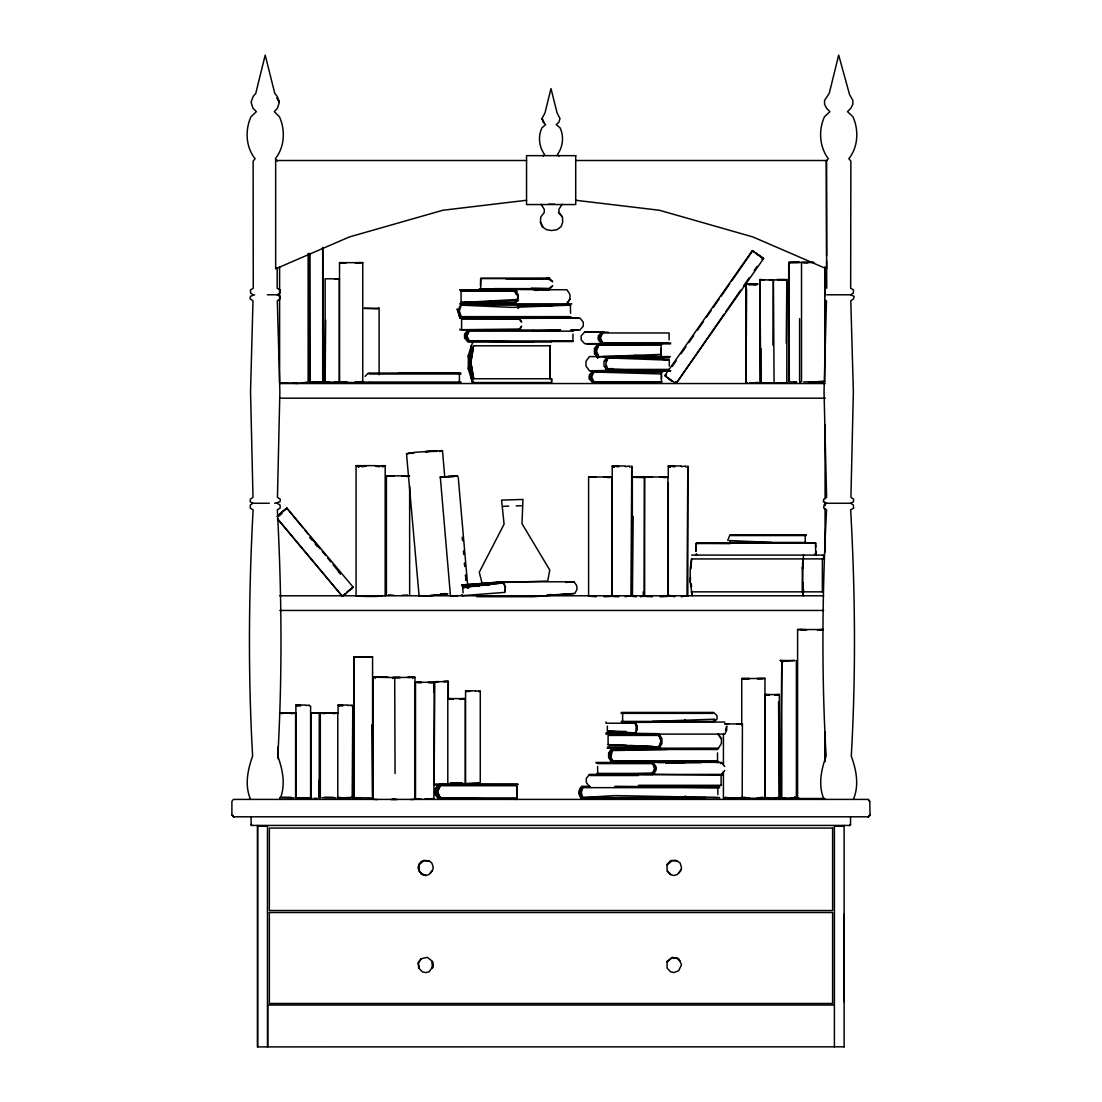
<?xml version="1.0" encoding="UTF-8"?>
<svg xmlns="http://www.w3.org/2000/svg" width="1102" height="1102" viewBox="0 0 1102 1102"><rect width="100%" height="100%" fill="white"/><g stroke="black" fill="none" stroke-linecap="round" stroke-linejoin="round"><path stroke-width="1.5" d="M310.612 706.024L310.612 797.944L300.805 798.289L295.901 797.944L295.901 705.073L297.278 706.01L297.278 705.06L300.805 705.514L298.463 705.845M322.693 381.939L309.634 382.311L309.634 253.364L309.924 382.339L324.208 382.174M338.08 712.884L338.08 705.073L339.457 706.01L339.457 705.06L342.984 705.514L340.642 705.845M362.159 596.182L356.07 595.948L356.07 465.678L358.797 466.986L358.797 465.664L365.768 466.284L361.58 466.711M360.574 381.815L355.009 382.174L362.751 381.526M373.137 798.757L373.137 677.262L387.821 677.207L373.137 677.262L373.137 799.267A17.839 2.287 0 0 0 377.38 799.584M375.217 678.488L375.217 677.248L393.097 677.578M388.593 476.174L394.158 476.092L386.416 475.857L386.416 595.245M407.464 595.039L401.899 595.328M409.641 594.749L409.641 486.092M596.347 596.774L588.606 596.058M590.782 477.276L596.347 477.194L588.606 476.959L588.606 596.347M614.048 465.994L614.048 467.317L614.048 465.994L618.732 466.614L612.216 466.008L612.216 596.292L618.732 596.761M633.471 477.276L643.251 477.607M646.833 477.276L652.398 477.194L644.656 476.959L644.656 596.347L652.398 596.774M594.488 348.576L596.127 353.301L598.744 356.69L661.076 356.69L661.076 345.188L662.137 343.865L598.73 345.188L597.876 343.865L594.488 348.576L594.488 353.301L597.876 358.026L594.488 350.959L598.634 343.865L639.38 344.416M670.112 465.994L670.112 467.317L670.112 465.994L674.796 466.614L668.28 466.008L668.28 477.648M741.729 678.639L764.953 678.391L764.953 797.779L757.212 797.986L762.777 797.269M743.905 679.039L749.47 678.557L741.729 678.391L741.729 725.061M746.605 289.33L745.999 381.581L745.999 283.889L758.038 283.889L747.128 283.875M761.248 280.197L764.636 279.77L759.912 279.632L759.912 382.931L774.086 382.931L773.425 280.156L759.912 279.632M762.777 678.708L757.212 678.612L764.953 678.391M817.298 629.779L823.359 629.573L797.6 629.517L797.6 798.509L824.875 798.509M803.689 262.731L807.862 262.827M822.56 381.595L803.689 381.926M844.118 1001.677L844.118 914.316M277.208 267.634L277.181 288.269L280.17 289.936L279.867 293.104L277.139 294.785L280.225 296.328L280.128 298.849L277.305 300.75L279.88 391.83L277.442 497.305L280.294 499.206L280.032 501.727L274.646 503.27M550.077 378.744L550.077 345.794M551.551 378.744L551.551 382.546L551.716 378.744M727.389 797.944L723.491 798.096L742.197 798.11L742.417 723.931L727.196 723.931M759.912 382.931L760.766 382.67L760.931 348.507M822.367 591.843L822.367 558.893M338.08 797.944L352.199 797.435L352.792 705.073L352.792 797.944M448.294 698.599L448.294 681.38L434.78 681.904L434.133 784.679L448.294 784.679M772.888 345.243L773.301 280.156M625.247 596.761L630.936 595.617L631.763 466.008L631.763 596.292M661.365 381.815L661.517 374.914M681.312 596.761L686.987 595.617L687.827 466.008L687.827 596.292M780.285 797.917L781.786 661.379L780.285 660.525L781.786 660.511M325.641 320.227L325.131 382.118L339.292 382.118L339.292 278.82L325.131 278.82L325.131 382.118L329.842 382.298L326.454 381.678M434.147 692.579L434.243 682.29L415.509 682.29L415.509 798.867L421.763 799.294M448.156 698.737L448.294 681.601L443.583 681.532L448.294 681.38M633.099 516.342L632.341 595.121L632.341 476.959L644.394 476.959L644.105 596.182L640.372 596.774M670.567 342.763L670.553 343.893L597.876 343.865M786.277 343.259L786.814 279.853L773.976 279.894M605.935 723.201L605.948 722.058M815.769 555.188L815.824 551.165M719.496 798.661L719.51 797.531M721.107 785.299L721.107 775.519M826.472 300.75L824.034 391.83L826.61 497.305L823.773 499.206L823.318 501.727L826.762 503.27L824.034 504.95L823.745 508.118L826.583 509.785C822.216 591.815 821.417 674.121 826.114 756.151C821.1 769.981 818.001 785.313 824.034 799.363M459.424 382.036L459.424 374.005M622.63 713.366L622.63 721.411M802.215 567.131L802.573 591.843M805.231 542.446L805.231 535.558M803.523 555.091L802.628 568.618L802.587 562.13M461.6 319.263L461.6 329.043M562.172 204.228L558.921 209.297L558.921 212.452L562.433 216.998L562.723 222.039L561.125 226.585L556.882 229.726L551.592 230.525L546.537 229.726L542.06 226.585L540.462 222.039L540.751 216.998L544.264 212.452L544.264 209.297L541.013 204.228M822.877 591.843L691.285 591.843L692.263 595.645L690.21 582.131L690.513 577.159M690.995 568.88L691.588 558.948L823.194 558.893M661.379 378.936L661.503 372.035M803.124 558.893L802.38 591.843L803.124 595.645M439.698 451.627L439.767 450.842L442.467 450.622L444.698 476.216M472.937 341.992L471.339 345.794L470.347 355.519L473.571 345.794L550.242 345.794L550.242 378.744L473.571 378.744L470.265 369.032L472.51 382.546L550.077 382.546M696.381 543.134L695.954 551.165L696.381 543.134L815.769 543.134L815.824 547.157M472.51 382.546L468.336 369.032L471.284 345.959M691.588 558.948L690.21 568.618L690.21 582.131M473.171 349.1L470.912 362.31L473.722 378.744L470.912 369.032L470.912 355.519L472.317 350.656M473.571 345.794L470.747 362.269L473.571 378.744M462.055 595.672L504.647 592.394L505.198 589.474L504.785 585.589L503.008 582.917L462.151 586.181L479.122 586.168M504.647 592.394L505.239 589.267M727.733 540.421L729.979 534.759L806.237 534.759M636.557 729.717L635.882 732.982L607.367 731.053L607.354 726.08M419.118 596.223L406.514 453.79L415.633 452.233L442.467 450.622M279.88 799.363C285.9 785.313 282.801 769.981 277.8 756.151C282.498 674.121 281.685 591.815 277.332 509.785L280.17 508.118L280.046 504.95L277.139 503.27M853.361 799.363C859.395 785.313 856.295 769.981 851.281 756.151C855.978 674.121 855.235 591.815 850.661 509.785L853.651 508.118L853.361 504.95L850.634 503.27L827.12 503.27M582.765 787.654L581.305 792.613L582.765 797.531L614.93 795.589L717.829 797.531M725.515 730.103L726.714 726.08L726.714 730.103L724.841 734.111L605.948 734.111L605.935 732.982L626.363 733.243M468.336 369.032L468.336 355.519L471.339 345.794M434.932 794.335L434.932 789.321L437.838 786.277L440.166 785.726L516.824 785.726L516.824 797.931L440.153 797.931L439.092 799.349L434.932 794.335L439.092 784.307L518.133 784.307L435.469 784.252M761.978 259.314L762.529 257.813L755.876 253.515M459.658 303.89L515.309 303.89L518.05 296.824L514.648 289.73L460.374 290.584L473.708 290.708M665.773 376.416L666.379 374.873M652.894 773.397L654.905 768.493L652.894 763.603L597.67 763.603M662.66 372.035L662.646 370.906L593 370.906L589.336 378.936L593 382.945L661.352 382.504L593.937 381.815L589.336 376.925L593.799 370.906M438.197 790.327L440.318 785.726L437.494 789.321L437.494 794.335L440.318 797.931L438.706 798.867L465.857 798.688M440.166 785.726L437.342 791.828L440.153 797.931L516.659 799.349M469.328 331.165L466.986 336.055L469.328 340.959M517.251 307.568L518.532 305.075M685.237 795.975L686.105 798.661L684.948 797.531L581.264 798.316L580.465 790.575L581.691 787.654L718.614 787.654M659.175 734.07L658.459 735.406L660.745 738.795L659.175 734.07L661.93 738.795L661.93 743.506L659.34 748.024L660.732 743.506L658.459 746.908L607.657 746.908M518.188 308.532L520.048 305.144M663.39 762.322L664.148 761L701.809 761.909M515.309 303.89L518.05 299.165L518.05 294.441L515.309 289.73L459.658 289.73M519.979 329.043L521.701 326.164L519.373 329.043L461.091 329.718L520.64 329.953L519.373 329.043M685.265 719.771L683.667 722.347L685.265 719.868M611.748 762.322L608.621 757.597L608.621 753.176L611.748 748.162M566.951 303.89L569.913 299.165L569.913 294.441L566.951 289.73L534.608 289.73M718.421 748.23L721.411 743.506L721.411 738.795L718.421 734.07M514.4 302.554L516.328 299.524L461.049 302.554L461.049 291.052L517.127 291.052M669.396 357.916L608.194 357.916L605.577 361.304L607.243 356.745L604.006 361.304L604.006 366.029L607.34 370.754L608.18 369.418L670.581 370.754L629.779 369.721M430.359 873.197L432.039 870.621M420.95 959.263L418.416 963.107L419.242 968.121M678.639 873.197L681.174 869.34M676.352 383.152L724.028 314.194M725.97 311.384L740.572 290.267M743.492 286.052L749.332 277.608M754.195 270.569L757.115 266.34M672.234 366.456L676.132 360.85M681.008 353.852L685.885 346.841M688.819 342.639L693.695 335.628M697.594 330.021L703.448 321.619M706.368 317.404L711.245 310.406M713.201 307.596L719.041 299.193M720.997 296.383L729.772 283.765M731.728 280.969L752.198 251.531L753.341 251.366M468.777 330.035L464.576 336.069L468.915 340.959L533.478 342.088M664.809 375.548L671.779 381.099L664.809 375.548L752.267 250.636L759.843 255.871L763.59 258.571L676.132 383.468M675.87 381.567L674.975 382.849L668.515 378.262M720.639 763.603L721.452 762.474L724.703 766.496M652.976 762.474L655.952 766.496L655.952 770.505L652.976 774.527L595.92 774.527L652.191 773.397L654.368 770.505L654.409 766.496L652.191 763.603M567.227 302.706L569.913 299.165M652.191 773.397L655.952 768.507L652.329 762.474M589.391 774.541L637.535 775.009L589.391 774.541L586.292 778.398L586.292 782.42L589.226 786.153M849.752 825.426L850.537 824.448L850.537 816.802M479.783 691.409L480.279 690.802L480.279 783.674M434.932 789.321L437.921 785.726L437.342 794.335L440.153 797.931M721.521 774.293L724.703 770.505M543.314 156.002L544.567 154.528C538.974 146.869 537.872 136.414 541.936 127.832L545.697 124.567L543.272 122.405L541.991 118.575L544.98 112.927L551 88.559L557.075 112.927L560.009 118.575L558.783 122.405L556.166 124.567L560.064 127.832C564.141 136.428 562.998 146.855 557.433 154.528L558.948 156.002M602.89 342.763L600.397 339.884L600.411 335.862L603.855 331.854L584.652 332.101L581.153 335.862L581.153 339.884L584.707 343.7L628.705 343.507M671.986 595.92L668.969 595.493L668.28 596.292L668.28 482.814M547.115 289.771L552.708 285.749L549.03 289.771L480.61 289.151L547.956 288.641L549.03 289.771M520.364 318.134L461.104 318.561L519.373 319.263L520.364 318.134L580.051 318.134L583.261 322.142L583.261 326.164L579.804 330.173L573.371 330.173M601.926 331.854L598.358 335.862L598.358 339.884L601.706 343.672L586.719 343.893M604.185 371.925L661.407 371.333L593 370.906L589.336 374.914L589.336 378.936M602.89 332.983L598.358 337.873L601.706 343.672M756.909 382.697L758.038 382.601L750.007 382.959L758.038 382.601M868.307 816.802L870.112 814.846L869.712 801.361L868.156 799.405L233.404 799.405L231.902 801.361L231.888 814.86L233.445 816.802L868.596 816.802L870.112 814.86L868.211 816.802M365.037 376.374L368.343 373.068L460.732 373.068L460.898 374.005L369.17 374.005M713.724 722.347L717.03 719.041L717.03 715.749L713.724 712.443L621.321 712.443L621.17 713.366L712.884 713.366M849.559 825.426L850.537 824.448L850.317 825.426L251.256 825.426L251.022 816.802M277.001 516.356L286.837 508.118L353.246 587.242L342.391 596.347L277.759 519.331M286.837 508.118L279.577 514.152L286.837 508.118L302.94 527.803M667.302 864.767L672.082 860.69L677.151 861.006M667.302 961.839L672.082 957.762L677.151 958.065L680.347 961.399M278.778 516.232L282.057 513.436M347.171 591.746L353.246 587.242M349.513 590.149L352.103 587.958M594.074 381.815L592.793 382.725L661.407 382.49M269.287 503.27L252.895 503.27L250.374 504.95L250.264 508.118L253.102 509.785C248.735 591.815 247.936 674.121 252.633 756.151C247.619 769.981 244.52 785.313 250.54 799.363M394.709 677.523L395.067 773.549M353.838 797.931L360.078 797.655L355.602 798.068M763.92 534.759L805.452 534.759M254.672 294.785L250.402 296.328L250.126 298.849L252.992 300.75L250.54 391.83L252.992 497.305L250.292 499.206L250.195 501.727L252.895 503.27M850.634 503.27L853.513 501.727L853.623 499.206L850.923 497.305L853.361 391.83L850.785 300.75L853.623 298.849L854.078 296.328L850.634 294.785L853.361 293.104L853.471 289.936L850.661 288.269L850.868 161.03L848.829 158.702C858.169 147.021 858.981 130.146 852.934 116.771L847.507 111.646L850.84 108.258L852.838 104.332L852.838 100.392L849.573 94.62L838.691 55.1L829.241 93.367L824.558 100.392L824.558 104.332L826.555 108.258L829.889 111.646L824.461 116.771C818.345 130.16 819.433 146.759 828.263 158.702L826.211 161.03L826.596 255.595M398.387 373.068L459.575 373.068M461.407 595.066L462.151 594.694M385.177 465.678L382.435 466.986L382.435 465.664L385.177 465.678L385.177 595.948M406.514 453.79L414.145 452.66L409.241 452.881L412.12 453.459M458.156 595.631L450.47 595.907L440.318 477.166L443.968 476.918M781.786 661.903L785.643 660.787M824.737 381.264L809.254 382.229L824.737 381.802L824.737 267.51M304.317 382.931L306.879 382.325L297.788 383.372L279.605 382.766L279.605 266.684M781.786 661.379L794.845 660.511L780.285 660.525M761.248 279.619L759.912 279.853L760.766 382.67M765.201 694.783L769.912 694.701L765.201 694.563L765.201 797.862L779.362 797.862L779.362 694.563L765.201 694.563M440.318 477.166L457.578 475.954L440.318 477.166L443.238 477.07M447.949 476.505L454.038 476.615M392.932 677.606L414.958 677.262L414.958 799.267A17.839 2.287 0 0 1 410.715 799.584M305.957 705.542L309.221 705.06L309.221 706.01M348.122 705.542L351.4 705.06L351.4 706.01M475.609 691.271L478.888 690.789L478.888 691.739M468.13 691.574L470.471 691.23L466.945 690.789L466.945 691.739L465.567 690.802L465.567 783.674L479.687 783.164L465.567 783.674M418.87 595.617L428.155 595.907L447.839 593.702L440.676 594.198M625.247 466.628L629.931 465.994L629.931 467.317M681.312 466.628L685.995 465.994L685.995 467.317M627.947 596.003L630.936 595.617M683.998 596.003L686.987 595.617M352.199 797.435L345.422 798.289L338.548 797.352M526.549 200.275L442.811 210.262L349.306 236.971L275.652 268.833L275.652 160.506L526.549 160.506M463.102 592.821L462.688 587.545L503.738 582.917L505.542 587.697M281.162 713.586L283.958 713.283L279.77 713.104M323.341 713.586L326.137 713.283L321.949 713.104M476.849 596.705L533.478 596.719L574.831 593.455L577.021 589.391L576.649 585.506L574.004 581.801L503.628 581.773L461.986 585.038L503.628 581.773M435.359 450.622L425.4 451.655L436.847 451.31M440.8 594.006L445.167 593.592L441.971 593.882M547.777 594.832L551.11 594.529M382.435 465.664L375.479 466.284L379.653 466.711M372.572 797.931L354.238 797.696M309.634 382.311L313.491 382.022M786.814 279.632L777.365 279.591L786.814 279.632L786.814 382.931L772.654 382.931M565.67 582.448L574.004 581.801M434.78 681.904L437.508 681.697M429.876 595.59L437.728 595.066M433.127 798.95L434.243 798.867M546.496 595.314L573.963 593.537M604.089 596.774L611.83 596.347L611.83 476.959L588.606 476.959M660.139 596.774L667.881 596.347L667.881 476.959L644.656 476.959M817.422 629.752L822.312 629.504M459.451 784.018L465.264 783.715L465.264 698.613L447.798 698.613L447.798 783.715M742.197 798.11L723.422 798.096L723.422 771.731M339.292 279.04L334.567 278.958L339.292 278.82M461.049 302.554L518.546 300.584M310.612 797.944L295.901 797.944M740.943 723.918L737.445 724.069L742.376 723.931M790.244 798.234L794.845 798.055L794.845 796.65M660.952 354.431L598.744 356.69L596.444 350.946L598.73 345.188L661.076 345.188M605.852 368.853L612.657 368.605M769.361 383.11L774.086 382.931M652.232 721.411L714.84 719.179L712.884 721.411L621.17 721.411M360.574 262.634L355.009 262.813L362.751 262.648L362.751 382.022A17.301 1.846 0 0 1 339.526 382.022L339.526 262.648L362.751 262.648M503.421 506.314L508.725 506.149M516.204 505.914L521.508 505.749M505.432 582.393L547.68 581.057L549.774 570.037L521.976 523.643L522.954 499.44L501.589 500.101L504.082 524.194L479.26 572.255L482.042 583.123M462.22 782.971L450.856 782.971M291.135 797.297L282.622 797.297M333.314 797.297L324.801 797.297M813.124 262.372L801.512 262.414L801.512 381.802M379.06 596.182L382.435 596.086A18.706 1.763 0 0 1 358.797 596.086M392.229 799.349L395.163 799.267A17.839 2.287 0 0 1 390.921 799.584M658.349 369.721L590.149 370.754M440.759 594.198L445.07 594.088M806.692 799.115L811.761 798.978M818.524 798.798L821.899 798.702M414.958 677.262L407.616 677.427L412.892 677.248L412.892 678.488M611.83 476.959L604.089 477.125L609.64 477.621M667.881 476.959L660.139 477.125L665.704 477.621M518.89 306.218L553.232 305.502M560.56 330.297L533.905 330.82L533.478 330.035M570.56 330.104L573.894 330.035M462.688 587.545L469.424 587.407M465.264 698.613L459.451 698.723L463.625 699.081M666.958 749.484L612.409 750.558L610.756 757.597L612.547 761L718.931 762.322M692.607 787.035L719.496 786.525L719.51 787.654L614.682 786.525L719.496 786.525M504.055 289.84L460.374 290.584L514.4 291.052L516.535 294.441L514.923 291.052M519.8 317.982L571.111 317.128L538.768 316.825M532.142 330.917L535.558 330.889M606.927 763.135L612.092 763.08M658.541 762.543L663.693 762.474M781.786 661.269L781.786 798.068L785.643 798.013M612.216 466.008L625.247 465.953M668.28 466.008L681.312 465.953M717.733 761L612.409 762.322L608.621 753.176M791.002 798.096L794.845 798.055L781.786 798.068M748.754 284.867L755.283 284.867M379.116 308.188L364.087 308.34L377.669 308.932L379.116 308.188L379.116 374.832M551.11 341.551L573.205 341.386L550.972 341.234M637.769 344.898L598.868 345.188L596.444 348.576L596.127 353.301L597.766 357.723L594.488 353.301M632.341 476.959L643.251 476.946M311.894 798.082L311.039 797.986L311.039 712.884L320.103 712.884L311.894 712.87L319.249 712.87L319.249 798.082L319.029 780.175M320.31 797.986L320.31 712.884L326.137 712.842L337.791 712.884L337.791 797.986M701.079 762.639L665.443 762.901L683.832 763.135M716.355 762.515L721.452 762.474M386.416 475.857L409.641 475.857L401.899 476.036L407.464 476.519M614.186 798.082L718.311 797.531M461.104 318.561L578.398 318.134M696.34 543.562L730.461 543.438M790.175 543.231L815.769 543.134M320.31 712.884L337.791 712.884M613.483 774.472L722.857 774.389L722.017 775.174L639.312 774.389M725.144 723.931L728.574 723.918L724.675 723.931M575.712 160.506L826.624 160.506L826.624 268.833L752.969 236.971L659.451 210.262L575.712 200.275M548.452 204.228L554.733 204.228M813.91 262.372L801.512 262.414M505.956 278.847L548.093 278.847L552.708 281.74L549.03 277.718L547.115 277.718L548.093 278.847M480.679 288.641L480.679 278.847L480.513 285.749M494.164 288.641L548.093 288.641L531.233 288.159M267.345 294.785L276.781 294.785M826.762 294.785L850.276 294.785M460.788 302.554L515.571 302.554M513.174 303.821L571.814 303.821M570.698 305.144L460.622 305.144L458.9 308.532L458.584 313.257L459.933 317.982L571.814 317.982M570.395 316.646L461.228 316.646L459.327 310.902L461.228 305.144L512.182 307.403L570.395 305.144L570.574 313.257M499.482 318.134L519.745 318.134L519.138 318.919L500.212 318.657M560.422 330.035L468.047 330.035L464.576 334.058L464.576 338.066L468.047 342.088L551.551 341.992M573.632 331.165L468.915 331.165L466.683 334.058L466.656 338.066L468.915 340.959L572.861 340.959L572.985 334.058M669.121 342.763L602.725 342.763L600.273 337.873L602.725 332.983L669.121 332.983L669.134 339.884M597.959 356.593L589.391 356.593L585.988 361.304L585.988 366.029L589.391 370.754L670.622 370.754M603.083 356.593L670.443 356.593M628.319 358.026L651.985 358.026M657.067 358.026L662.137 358.026M669.355 369.418L608.001 369.418L605.756 363.674L608.001 357.916L669.286 360.175L669.286 366.029M662.33 372.035L593.937 372.035L591.457 374.914L591.457 378.936L593.937 381.815L662.192 381.815M369.17 382.036L460.898 382.036L460.732 382.973L370.052 382.973M279.756 383.537L825.315 383.537M279.756 398.194L825.315 398.194M375.479 465.623L356.07 465.678L365.768 466.284M730.543 535.558L806.361 535.558M806.361 542.446L730.543 542.446L729.304 540.545L771.855 542.446M815.452 544.264L815.783 554.044L814.571 554.044M691.698 555.091L823.869 555.091M489.412 585.079L461.917 585.107L488.93 585.314M279.756 595.783L823.607 595.783M279.756 610.453L823.607 610.453M475.375 690.761L465.567 690.802L470.471 691.23M305.709 705.032L295.901 705.073L300.805 705.514M347.888 705.032L338.08 705.073L342.984 705.514M724.841 722.058L634.573 722.058L636.198 726.08L636.377 730.103L636.887 726.08L635.634 722.058M621.638 722.347L651.378 722.347M606.982 723.201L635.882 723.201L636.557 726.452M737.21 723.918L742.417 723.931M606.72 732.982L634.972 732.982L634.573 734.111L636.887 730.103L636.887 726.08L634.972 723.201M659.285 735.406L608.097 735.406L608.084 744.649L659.065 746.908L660.924 741.15L659.065 735.406M607.133 748.23L718.518 748.162M717.884 749.484L612.56 749.484L610.549 752.886L610.756 757.597L613.084 761L717.498 761L717.526 752.886M719.055 762.322L595.92 762.474L596.609 763.259M597.353 773.397L654.602 773.397M589.873 775.519L638.416 775.519M638.416 785.299L721.493 785.299M684.948 797.531L580.671 797.531L579.142 794.625L579.142 790.575L580.671 787.654L579.142 792.572L581.264 798.316M685.499 797.531L705.914 797.531M314.07 798.303L317.087 798.303M844.187 826.197L834.407 826.197L834.393 1046.831M834.393 1005.038L267.8 1005.038L267.8 1046.831M844.187 1046.831L257.455 1046.9L257.455 825.426M571.594 330.145L578.398 330.173M364.142 382.38L369.074 382.394M295.611 712.884L279.591 712.884L295.611 712.884L295.611 797.986M584.652 332.101L608.304 332.253M394.158 595.397L388.593 594.749M372.572 656.93L353.838 656.93L353.838 796.484L353.838 656.93L372.572 656.93L372.572 796.484L371.911 724.854M605.783 369.542L622.919 369.666M697.607 543.134L730.158 543.451M800.741 262.414L788.688 262.414L799.597 262.4L788.977 262.607L788.688 381.802L796.718 382.229L794.046 381.898M636.584 733.367L658.721 733.657M341.716 382.146L347.268 382.242L339.526 382.022M450.47 595.907L451.696 595.92M741.729 797.269L749.47 797.917L743.905 797.559M607.367 731.053L626.28 731.48M534.291 290.294L537.652 290.377M282.58 382.959L285.955 383.055M292.719 383.234L297.788 383.372M797.6 629.517L806.692 629.752L800.162 629.504M424.601 799.198L433.899 798.564L434.243 682.29L428.003 682.455L432.48 682.923M661.379 373.95L593.937 372.035L591.457 376.925L593.937 381.815M447.798 698.613L453.625 698.764L449.437 698.82M395.866 799.349L392.932 799.267A17.839 2.287 0 0 0 397.175 799.584M339.526 262.648L345.725 262.827M415.509 682.29L421.763 682.51L417.272 682.593M608.084 744.649L626.845 745.379M630.261 745.503L652.453 746.371M345.876 262.813L341.716 262.951M634.022 355.409L661.076 356.69M612.216 596.292L615.467 596.444M363.825 382.353L368.922 382.628M441.296 476.863L444.258 477.028M750.007 283.848L756.909 284.881L756.909 284.151M428.871 861.006L423.802 860.69L419.022 864.767L419.242 871.048L422.424 874.382M355.602 656.916L370.809 657.302M438.858 681.587L435.469 681.656M773.425 280.156L769.361 279.839L773.136 279.825M318.85 381.912L322.693 382.311L322.693 247.344L323.685 382.008M632.341 596.347L636.364 596.774M334.746 713.586L331.964 713.283L336.138 713.352M292.567 713.586L289.785 713.283L293.959 713.352M651.805 357.916L669.286 360.175M780.795 797.752L785.643 798.413M732.403 798.165L724.909 797.421L728.56 798.179M668.969 595.493L674.796 596.761M797.6 798.068L800.162 798.674M785.96 382.67L786.814 382.931M253.281 294.785L250.553 293.104L250.443 289.936L253.253 288.269L253.129 161.03L255.113 158.702C245.732 147.048 244.933 130.146 250.98 116.771L256.394 111.646L252.992 108.258L251.077 102.252L253.157 96.466L255.76 93.367L265.21 55.1L274.77 93.367L277.263 96.466L279.357 102.252L277.428 108.258L274.288 111.646L279.453 116.771C285.487 130.146 284.702 147.048 275.321 158.702L277.387 161.03M752.267 250.636L763.59 258.571M252 825.426L251.022 824.448L251.807 825.426M667.523 871.048L670.719 874.382M593 370.906L594.088 372.035M558.507 212.452L562.433 216.998M309.662 537.39L311.88 540.021M315.186 543.961L317.39 546.592M338.369 571.594L340.573 574.225M343.135 595.163L346.124 593.455L342.391 596.347L277.387 518.56M305.089 530.434L308.298 534.374M310.447 536.991L320.103 548.81M322.252 551.427L325.462 555.367M327.611 557.998L330.834 561.937M332.983 564.555L339.416 572.434M868.156 799.405L869.712 801.361M519.373 319.263L521.659 322.142L519.979 319.263M608.18 369.418L605.521 366.029L607.34 370.754M717.801 734.07L721.411 738.795M473.97 382.546L471.339 378.744L468.336 355.519M596.816 353.659L598.868 356.69M276.767 97.913L279.357 102.252L278.503 100.392M544.112 122.405L541.991 118.575L542.542 119.898M439.092 799.349L434.932 791.828L438.954 784.789L434.133 784.431M540.462 222.039L542.79 226.585M438.197 793.371L440.318 797.931M516.783 798.344L516.673 785.726M459.865 329.043L460.044 330.173M823.373 555.091L823.883 558.893M803.702 591.843L802.683 582.131L803.413 595.645M458.225 477.138L467.937 588.496M462.234 537.253L462.537 540.683M463.432 550.972L463.722 554.402M691.326 583.743L691.56 586.98M717.829 787.654L717.87 794.625M597.67 773.397L597.628 766.496M778.563 701.726L779.362 797.862L774.637 798.041L778.026 797.435M479.384 288.641L479.384 289.771M826.624 260.761L826.734 288.269M789.308 381.871L788.977 262.607L789.817 262.731M824.999 266.822L825.012 296.025M824.999 299.469L825.04 361.318M825.026 424.876L825.095 498.751M825.04 502.195L825.095 505.625M825.054 509.069L825.109 552.019M825.178 732.403L825.178 761.606M844.118 825.426L844.118 1046.9M824.875 731.935L824.875 760.959M799.597 318.712L799.597 380.7M796.36 660.525L796.36 797.917M788.688 263.626L788.688 380.576M745.999 284.895L745.999 381.581M723.422 734.166L723.422 764.898M661.09 348.576L661.09 353.301M643.251 591.802L643.251 595.245M463.625 783.577L449.437 783.357M434.133 682.427L434.133 690.954M394.998 677.578L400.274 677.51L392.932 677.262L392.932 678.501M358.797 465.664L358.797 466.986M339.457 705.06L339.457 706.01M336.138 797.848L321.949 797.628M308.133 253.377L308.133 382.174M297.278 705.06L297.278 706.01M293.959 797.848L279.77 797.628M278.131 746.922L278.131 758.837M267.469 1046.831L267.469 826.197L257.689 826.197L257.689 1046.831M764.953 797.779A17.301 1.846 0 0 1 741.729 797.779M269.343 912.525L269.343 1003.467L832.616 1003.467L832.616 912.525L269.343 912.525M667.054 864.409L667.082 871.021L670.539 874.726L673.928 875.498L677.234 874.547L680.554 871.021L681.546 867.66L680.044 862.825L675.595 860.263L670.539 860.648L667.054 864.409M667.054 961.481L667.082 968.093L670.539 971.799L673.928 972.57L678.708 970.697L681.546 964.732L678.653 958.781L672.206 957.349L667.054 961.481M419.022 864.354L418.03 867.729L418.912 870.787L422.355 874.547L425.647 875.291L420.923 873.666L425.647 875.498L428.953 874.547L432.273 871.021L433.265 867.66L432.383 864.588L431.764 862.825L428.953 860.841L424.132 860.428L420.881 861.75L419.022 864.354M433.072 966.454L429.036 971.799L425.647 972.57L422.259 971.799L418.801 968.093L418.03 963.024L420.881 958.823L427.314 957.335L432.494 961.426L432.521 968.038L432.383 961.66L433.072 966.454M460.622 316.646L459.933 317.982L457.123 308.904L460.622 316.646M338.438 381.857L334.567 382.242L339.292 382.118L338.438 381.857M549.264 277.98L547.956 278.847L480.596 278.42L549.264 277.98M800.451 381.636L799.597 381.926L800.451 381.636M779.362 694.563L774.637 694.756L779.362 694.563M766.055 797.6L765.201 797.862L769.912 797.986L766.055 797.6M575.712 155.657L526.549 155.657L526.549 204.545L575.712 204.545L575.712 155.657M465.719 318.134L460.664 318.134L465.815 318.202M589.873 786.525L581.277 786.525L589.859 786.58M832.616 828.07L269.343 828.07L269.343 910.541L832.616 910.541L832.616 828.07M747.128 382.697L746.274 382.353L747.128 382.697M233.844 816.802L231.888 814.846L233.748 816.802M696.547 554.898L696.271 554.044L696.547 554.898M464.782 566.414L464.479 562.984L464.796 566.414M465.967 580.134L465.526 574.982L465.981 580.134"/></g></svg>
